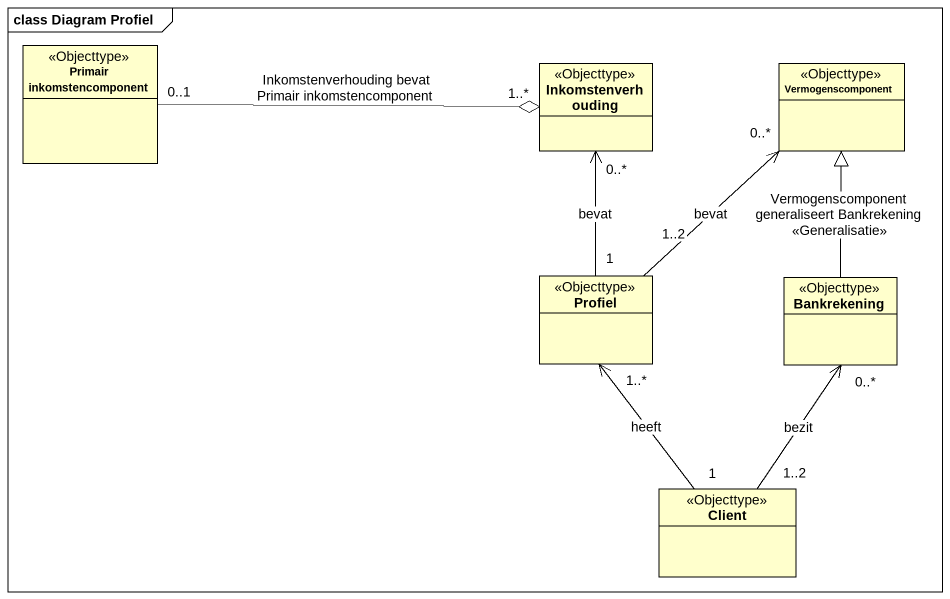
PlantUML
@startuml
mainframe class Diagram Profiel
hide circle
hide empty members
class "Primair inkomstencomponent" as Primair_inkomstencomponent <<Objecttype>>
class Inkomstenverhouding <<Objecttype>>
class Vermogenscomponent <<Objecttype>>
class Profiel <<Objecttype>>
class Bankrekening <<Objecttype>>
class Client <<Objecttype>>
Inkomstenverhouding "1..*" o-left- "0..1" Primair_inkomstencomponent : Inkomstenverhouding bevat Primair inkomstencomponent
Profiel "1" -up-> "0..*" Inkomstenverhouding : bevat
Profiel "1..2" -up-> "0..*" Vermogenscomponent : bevat
Bankrekening -up-|> Vermogenscomponent : Vermogenscomponent generaliseert Bankrekening\n<<Generalisatie>>
Client "1" -up-> "1..*" Profiel : heeft
Client "1..2" -up-> "0..*" Bankrekening : bezit
@enduml
